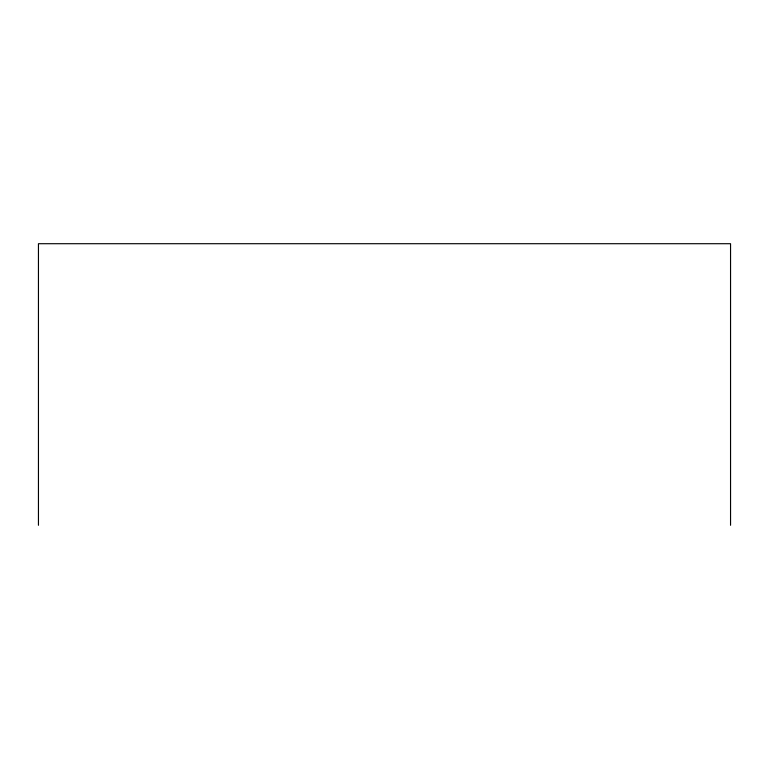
<?xml version="1.0" encoding="UTF-8"?>
<svg xmlns="http://www.w3.org/2000/svg" width="769" height="769" viewBox="0 0 769 769"><rect width="100%" height="100%" fill="white"/><g stroke="black" fill="none" stroke-linecap="round" stroke-linejoin="round"><path stroke-width="1.15" d="M730.55 525.294L730.55 243.706L38.45 243.706L38.45 525.294"/></g></svg>
